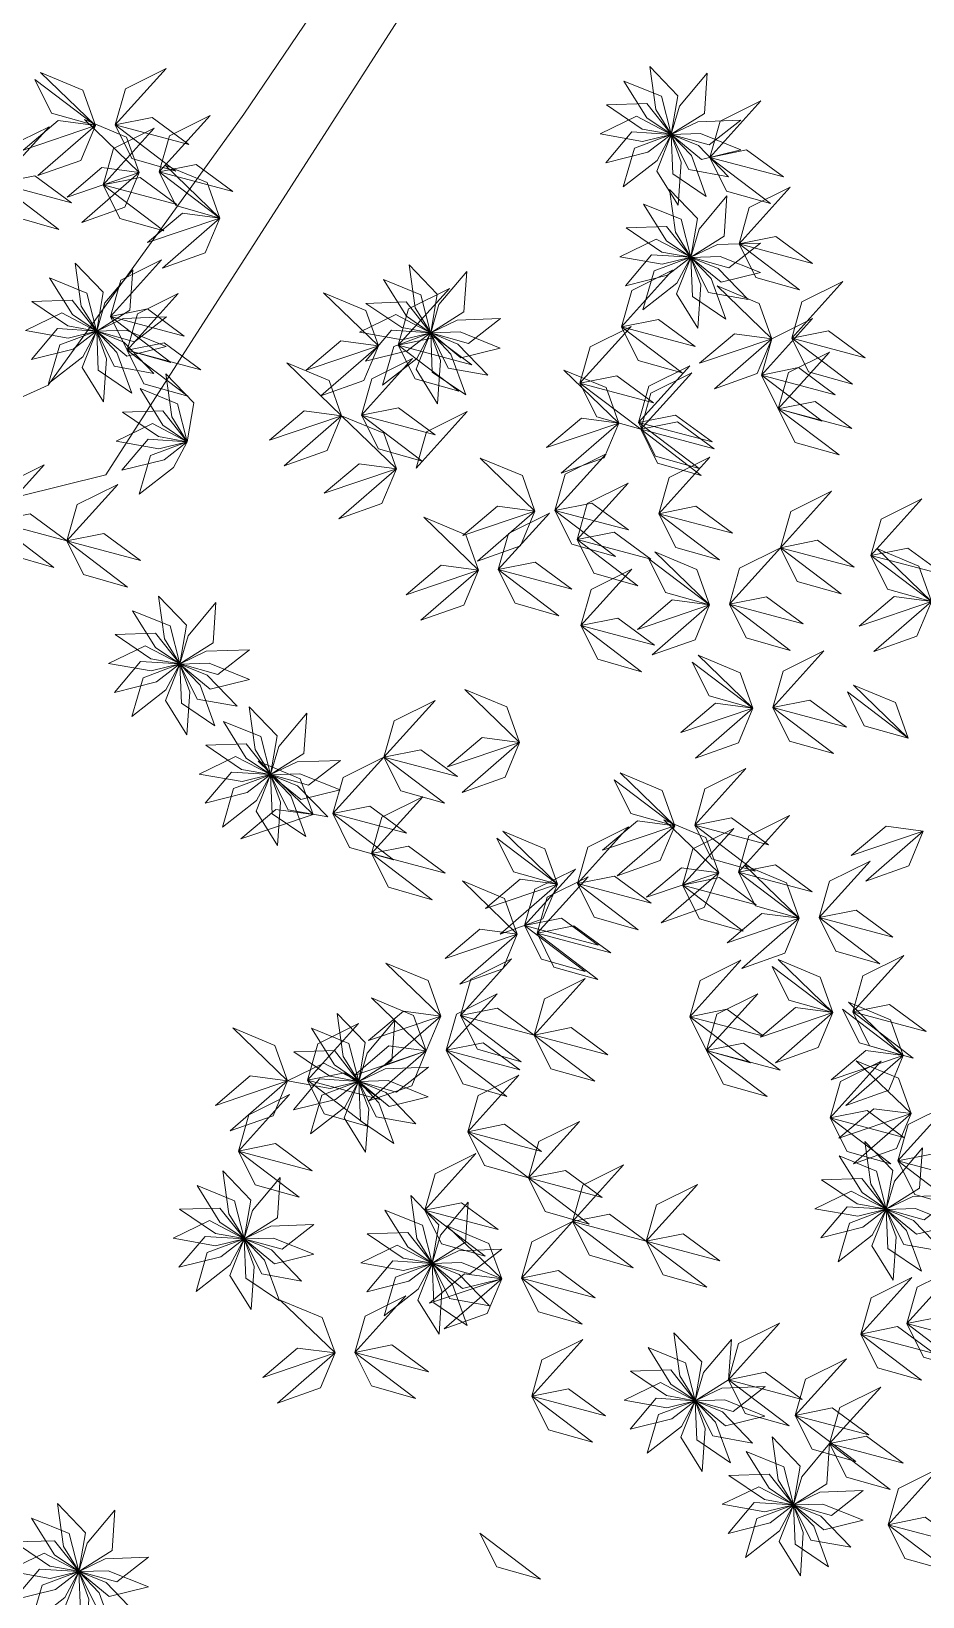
# Model space of a CAD drawing. Header units: inches. Extents: x -173 to 14008, y -3334 to 10368.
# Drawn here: x 6728.7 to 6798.9, y 8045 to 8168.2 of the extents above; entities that cross this region are included whole.
import ezdxf

# ---------------------------------------------------------------- set-up
doc = ezdxf.new("R2010")
doc.units = ezdxf.units.IN
doc.header["$MEASUREMENT"] = 0
doc.layers.add('ARREDAMENTO', color=8, linetype='Continuous', lineweight=18)

msp = doc.modelspace()

# ---------------------------------------------------------------- linework, layer by layer
at = {"layer": 'ARREDAMENTO', "linetype": 'Continuous', "lineweight": 0}
msp.add_lwpolyline([(6710.78, 8127.4), (6734.62, 8133.3), (6769.87, 8188.24), (6818.24, 8185.2), (6773.08, 8191.47), (6785.23, 8219.24), (6767.91, 8194.03), (6765.83, 8232.07), (6763.42, 8188.21), (6745.47, 8161.71), (6730.08, 8140.37), (6711.41, 8131.92)], dxfattribs=at)
at = {"layer": 'ARREDAMENTO', "lineweight": 0}
for points in [[(6729.01, 8164.44), (6730.33, 8161.78), (6733.79, 8160.81), (6729.01, 8164.44)], [(6733.79, 8160.81), (6732.79, 8163.6), (6729.48, 8164.98), (6733.79, 8160.81)], [(6735.35, 8160.86), (6736.16, 8163.71), (6739.37, 8165.31), (6735.35, 8160.86)], [(6775.39, 8164.31), (6777.2, 8161.42), (6779.11, 8160.12), (6778.34, 8163.11), (6775.39, 8164.31)], [(6777.42, 8165.46), (6777.9, 8162.08), (6779.11, 8160.12), (6779.63, 8163.16), (6777.42, 8165.46)], [(6781.95, 8164.94), (6779.76, 8162.33), (6779.12, 8160.12), (6781.72, 8161.77), (6781.95, 8164.94)], [(6774.01, 8162.43), (6776.83, 8160.53), (6779.1, 8160.12), (6777.19, 8162.54), (6774.01, 8162.43)], [(6782.15, 8158.3), (6782.96, 8161.15), (6786.17, 8162.75), (6782.15, 8158.3)], [(6726.12, 8156.27), (6726.93, 8159.12), (6730.14, 8160.72), (6726.12, 8156.27)], [(6733.79, 8160.81), (6730.85, 8161.2), (6728.11, 8158.88), (6733.79, 8160.81)], [(6733.79, 8160.81), (6732.64, 8158.07), (6729.26, 8156.87), (6733.79, 8160.81)], [(6737.24, 8157.11), (6736.24, 8159.9), (6732.93, 8161.28), (6737.24, 8157.11)], [(6734.4, 8156.15), (6735.21, 8159), (6738.42, 8160.6), (6734.4, 8156.15)], [(6735.35, 8160.86), (6738.26, 8161.44), (6741.15, 8159.32), (6735.35, 8160.86)], [(6735.35, 8160.86), (6736.67, 8158.21), (6740.13, 8157.23), (6735.35, 8160.86)], [(6738.81, 8157.16), (6739.61, 8160.01), (6742.83, 8161.61), (6738.81, 8157.16)], [(6773.51, 8160.16), (6776.86, 8159.56), (6779.1, 8160.11), (6776.37, 8161.54), (6773.51, 8160.16)], [(6784.6, 8161.23), (6781.2, 8161.11), (6779.12, 8160.11), (6782.09, 8159.28), (6784.6, 8161.23)], [(6773.97, 8157.87), (6777.28, 8158.7), (6779.1, 8160.11), (6776.02, 8160.31), (6773.97, 8157.87)], [(6775.33, 8155.98), (6778.01, 8158.07), (6779.1, 8160.11), (6776.21, 8159.03), (6775.33, 8155.98)], [(6779.65, 8154.53), (6779.89, 8157.93), (6779.11, 8160.1), (6777.97, 8157.23), (6779.65, 8154.53)], [(6781.87, 8155.23), (6780.71, 8158.44), (6779.11, 8160.1), (6779.24, 8157.02), (6781.87, 8155.23)], [(6783.62, 8156.78), (6781.25, 8159.23), (6779.11, 8160.1), (6780.49, 8157.34), (6783.62, 8156.78)], [(6784.58, 8158.9), (6781.42, 8160.18), (6779.12, 8160.1), (6781.49, 8158.14), (6784.58, 8158.9)], [(6782.15, 8158.3), (6785.05, 8158.89), (6787.94, 8156.76), (6782.15, 8158.3)], [(6782.15, 8158.3), (6783.47, 8155.65), (6786.92, 8154.67), (6782.15, 8158.3)], [(6737.24, 8157.11), (6734.3, 8157.5), (6731.56, 8155.18), (6737.24, 8157.11)], [(6737.24, 8157.11), (6736.1, 8154.37), (6732.72, 8153.17), (6737.24, 8157.11)], [(6738.81, 8157.16), (6741.71, 8157.75), (6744.6, 8155.62), (6738.81, 8157.16)], [(6738.81, 8157.16), (6740.13, 8154.51), (6743.58, 8153.53), (6738.81, 8157.16)], [(6743.58, 8153.53), (6742.58, 8156.32), (6739.27, 8157.7), (6743.58, 8153.53)], [(6726.12, 8156.27), (6729.03, 8156.85), (6731.92, 8154.72), (6726.12, 8156.27)], [(6726.12, 8156.27), (6727.45, 8153.61), (6730.9, 8152.63), (6726.12, 8156.27)], [(6734.4, 8156.15), (6737.31, 8156.73), (6740.2, 8154.6), (6734.4, 8156.15)], [(6734.4, 8156.15), (6735.72, 8153.49), (6739.17, 8152.52), (6734.4, 8156.15)], [(6778.97, 8155.78), (6779.45, 8152.41), (6780.66, 8150.45), (6781.18, 8153.49), (6778.97, 8155.78)], [(6784.45, 8151.5), (6785.26, 8154.35), (6788.47, 8155.95), (6784.45, 8151.5)], [(6776.94, 8154.63), (6778.75, 8151.74), (6780.66, 8150.45), (6779.89, 8153.44), (6776.94, 8154.63)], [(6783.5, 8155.27), (6781.31, 8152.66), (6780.67, 8150.44), (6783.27, 8152.1), (6783.5, 8155.27)], [(6743.58, 8153.53), (6740.64, 8153.92), (6737.9, 8151.6), (6743.58, 8153.53)], [(6743.58, 8153.53), (6742.44, 8150.79), (6739.06, 8149.59), (6743.58, 8153.53)], [(6775.56, 8152.76), (6778.38, 8150.85), (6780.65, 8150.45), (6778.74, 8152.86), (6775.56, 8152.76)], [(6784.45, 8151.5), (6787.35, 8152.08), (6790.24, 8149.96), (6784.45, 8151.5)], [(6775.06, 8150.48), (6778.41, 8149.89), (6780.65, 8150.44), (6777.92, 8151.87), (6775.06, 8150.48)], [(6786.15, 8151.56), (6782.75, 8151.44), (6780.67, 8150.44), (6783.64, 8149.61), (6786.15, 8151.56)], [(6784.45, 8151.5), (6785.77, 8148.85), (6789.22, 8147.87), (6784.45, 8151.5)], [(6732.2, 8149.97), (6732.67, 8146.6), (6733.89, 8144.64), (6734.4, 8147.68), (6732.2, 8149.97)], [(6734.97, 8145.78), (6735.78, 8148.63), (6738.99, 8150.23), (6734.97, 8145.78)], [(6758.49, 8149.84), (6758.96, 8146.46), (6760.18, 8144.5), (6760.69, 8147.54), (6758.49, 8149.84)], [(6775.52, 8148.2), (6778.83, 8149.03), (6780.65, 8150.44), (6777.57, 8150.63), (6775.52, 8148.2)], [(6776.88, 8146.3), (6779.56, 8148.4), (6780.65, 8150.44), (6777.76, 8149.36), (6776.88, 8146.3)], [(6781.2, 8144.86), (6781.44, 8148.26), (6780.66, 8150.43), (6779.52, 8147.56), (6781.2, 8144.86)], [(6783.42, 8145.56), (6782.26, 8148.77), (6780.66, 8150.43), (6780.79, 8147.35), (6783.42, 8145.56)], [(6785.17, 8147.11), (6782.8, 8149.56), (6780.66, 8150.43), (6782.04, 8147.67), (6785.17, 8147.11)], [(6786.13, 8149.23), (6782.97, 8150.51), (6780.67, 8150.43), (6783.04, 8148.47), (6786.13, 8149.23)], [(6730.17, 8148.82), (6731.98, 8145.93), (6733.88, 8144.64), (6733.12, 8147.62), (6730.17, 8148.82)], [(6736.73, 8149.46), (6734.54, 8146.85), (6733.89, 8144.63), (6736.5, 8146.28), (6736.73, 8149.46)], [(6756.46, 8148.69), (6758.27, 8145.8), (6760.17, 8144.5), (6759.41, 8147.49), (6756.46, 8148.69)], [(6763.02, 8149.32), (6760.83, 8146.71), (6760.18, 8144.5), (6762.79, 8146.15), (6763.02, 8149.32)], [(6775.2, 8144.96), (6776.01, 8147.82), (6779.22, 8149.42), (6775.2, 8144.96)], [(6788.6, 8144.07), (6789.4, 8146.92), (6792.62, 8148.52), (6788.6, 8144.07)], [(6728.78, 8146.95), (6731.61, 8145.04), (6733.88, 8144.63), (6731.97, 8147.05), (6728.78, 8146.95)], [(6736.29, 8143.13), (6737.1, 8145.98), (6740.31, 8147.58), (6736.29, 8143.13)], [(6756.06, 8143.47), (6755.07, 8146.26), (6751.75, 8147.65), (6756.06, 8143.47)], [(6757.63, 8143.52), (6758.44, 8146.38), (6761.65, 8147.98), (6757.63, 8143.52)], [(6787.03, 8144.01), (6786.03, 8146.81), (6782.72, 8148.19), (6787.03, 8144.01)], [(6728.28, 8144.67), (6731.64, 8144.08), (6733.88, 8144.63), (6731.15, 8146.06), (6728.28, 8144.67)], [(6734.97, 8145.78), (6737.88, 8146.37), (6740.77, 8144.24), (6734.97, 8145.78)], [(6754.57, 8144.54), (6757.93, 8143.95), (6760.17, 8144.5), (6757.43, 8145.93), (6754.57, 8144.54)], [(6755.07, 8146.81), (6757.9, 8144.91), (6760.17, 8144.5), (6758.25, 8146.92), (6755.07, 8146.81)], [(6728.75, 8142.39), (6732.05, 8143.21), (6733.88, 8144.63), (6730.8, 8144.82), (6728.75, 8142.39)], [(6730.1, 8140.49), (6732.79, 8142.59), (6733.88, 8144.62), (6730.99, 8143.55), (6730.1, 8140.49)], [(6734.43, 8139.05), (6734.66, 8142.45), (6733.88, 8144.62), (6732.75, 8141.75), (6734.43, 8139.05)], [(6739.38, 8145.75), (6735.97, 8145.63), (6733.89, 8144.62), (6736.87, 8143.79), (6739.38, 8145.75)], [(6739.36, 8143.42), (6736.2, 8144.69), (6733.89, 8144.62), (6736.27, 8142.65), (6739.36, 8143.42)], [(6736.65, 8139.75), (6735.48, 8142.95), (6733.89, 8144.62), (6734.02, 8141.54), (6736.65, 8139.75)], [(6738.39, 8141.3), (6736.03, 8143.75), (6733.89, 8144.62), (6735.26, 8141.86), (6738.39, 8141.3)], [(6734.97, 8145.78), (6736.29, 8143.13), (6739.74, 8142.15), (6734.97, 8145.78)], [(6755.04, 8142.26), (6758.34, 8143.08), (6760.17, 8144.49), (6757.09, 8144.69), (6755.04, 8142.26)], [(6765.67, 8145.61), (6762.26, 8145.49), (6760.18, 8144.49), (6763.15, 8143.66), (6765.67, 8145.61)], [(6771.93, 8140.53), (6772.74, 8143.38), (6775.95, 8144.98), (6771.93, 8140.53)], [(6775.2, 8144.96), (6778.11, 8145.55), (6781, 8143.42), (6775.2, 8144.96)], [(6775.2, 8144.96), (6776.52, 8142.31), (6779.97, 8141.33), (6775.2, 8144.96)], [(6786.22, 8141.16), (6787.03, 8144.01), (6790.24, 8145.61), (6786.22, 8141.16)], [(6788.6, 8144.07), (6791.5, 8144.65), (6794.39, 8142.52), (6788.6, 8144.07)], [(6736.29, 8143.13), (6739.2, 8143.71), (6742.09, 8141.58), (6736.29, 8143.13)], [(6756.06, 8143.47), (6753.12, 8143.86), (6750.38, 8141.55), (6756.06, 8143.47)], [(6756.06, 8143.47), (6754.92, 8140.74), (6751.54, 8139.53), (6756.06, 8143.47)], [(6756.39, 8140.36), (6759.08, 8142.46), (6760.17, 8144.49), (6757.28, 8143.41), (6756.39, 8140.36)], [(6757.63, 8143.52), (6760.54, 8144.11), (6763.43, 8141.98), (6757.63, 8143.52)], [(6757.63, 8143.52), (6758.95, 8140.87), (6762.4, 8139.89), (6757.63, 8143.52)], [(6760.72, 8138.91), (6760.95, 8142.31), (6760.17, 8144.48), (6759.04, 8141.62), (6760.72, 8138.91)], [(6765.65, 8143.28), (6762.49, 8144.56), (6760.18, 8144.49), (6762.56, 8142.52), (6765.65, 8143.28)], [(6764.68, 8141.16), (6762.31, 8143.61), (6760.18, 8144.49), (6761.55, 8141.72), (6764.68, 8141.16)], [(6762.94, 8139.62), (6761.77, 8142.82), (6760.18, 8144.48), (6760.3, 8141.4), (6762.94, 8139.62)], [(6787.03, 8144.01), (6784.09, 8144.4), (6781.35, 8142.09), (6787.03, 8144.01)], [(6787.03, 8144.01), (6785.89, 8141.28), (6782.51, 8140.07), (6787.03, 8144.01)], [(6788.6, 8144.07), (6789.92, 8141.41), (6793.37, 8140.44), (6788.6, 8144.07)], [(6736.29, 8143.13), (6737.61, 8140.47), (6741.07, 8139.5), (6736.29, 8143.13)], [(6753.17, 8137.96), (6752.18, 8140.75), (6748.86, 8142.13), (6753.17, 8137.96)], [(6754.74, 8138.01), (6755.54, 8140.86), (6758.76, 8142.46), (6754.74, 8138.01)], [(6787.54, 8138.51), (6788.35, 8141.36), (6791.56, 8142.96), (6787.54, 8138.51)], [(6739.33, 8141.26), (6739.81, 8137.88), (6741.02, 8135.92), (6741.54, 8138.97), (6739.33, 8141.26)], [(6774.98, 8137.39), (6773.99, 8140.18), (6770.67, 8141.56), (6774.98, 8137.39)], [(6771.93, 8140.53), (6774.84, 8141.11), (6777.73, 8138.99), (6771.93, 8140.53)], [(6776.55, 8137.44), (6777.35, 8140.29), (6780.57, 8141.89), (6776.55, 8137.44)], [(6776.71, 8136.9), (6777.51, 8139.75), (6780.73, 8141.35), (6776.71, 8136.9)], [(6786.22, 8141.16), (6789.13, 8141.75), (6792.02, 8139.62), (6786.22, 8141.16)], [(6786.22, 8141.16), (6787.54, 8138.51), (6791, 8137.53), (6786.22, 8141.16)], [(6737.31, 8140.11), (6739.11, 8137.22), (6741.02, 8135.92), (6740.25, 8138.91), (6737.31, 8140.11)], [(6771.93, 8140.53), (6773.25, 8137.87), (6776.71, 8136.9), (6771.93, 8140.53)], [(6754.74, 8138.01), (6757.64, 8138.59), (6760.53, 8136.47), (6754.74, 8138.01)], [(6787.54, 8138.51), (6790.45, 8139.09), (6793.34, 8136.96), (6787.54, 8138.51)], [(6787.54, 8138.51), (6788.87, 8135.85), (6792.32, 8134.88), (6787.54, 8138.51)], [(6735.42, 8135.96), (6738.78, 8135.37), (6741.02, 8135.92), (6738.28, 8137.35), (6735.42, 8135.96)], [(6735.92, 8138.24), (6738.75, 8136.33), (6741.02, 8135.92), (6739.1, 8138.34), (6735.92, 8138.24)], [(6753.17, 8137.96), (6750.23, 8138.35), (6747.49, 8136.03), (6753.17, 8137.96)], [(6753.17, 8137.96), (6752.03, 8135.22), (6748.65, 8134.02), (6753.17, 8137.96)], [(6757.48, 8133.78), (6756.48, 8136.58), (6753.17, 8137.96), (6757.48, 8133.78)], [(6754.74, 8138.01), (6756.06, 8135.36), (6759.51, 8134.38), (6754.74, 8138.01)], [(6759.05, 8133.84), (6759.85, 8136.69), (6763.06, 8138.29), (6759.05, 8133.84)], [(6774.98, 8137.39), (6772.04, 8137.77), (6769.3, 8135.46), (6774.98, 8137.39)], [(6774.98, 8137.39), (6773.84, 8134.65), (6770.46, 8133.44), (6774.98, 8137.39)], [(6776.55, 8137.44), (6779.45, 8138.02), (6782.34, 8135.9), (6776.55, 8137.44)], [(6776.55, 8137.44), (6777.87, 8134.78), (6781.32, 8133.81), (6776.55, 8137.44)], [(6776.71, 8136.9), (6779.61, 8137.48), (6782.5, 8135.35), (6776.71, 8136.9)], [(6735.88, 8133.68), (6739.19, 8134.5), (6741.01, 8135.92), (6737.94, 8136.11), (6735.88, 8133.68)], [(6776.71, 8136.9), (6778.03, 8134.24), (6781.48, 8133.27), (6776.71, 8136.9)], [(6737.24, 8131.78), (6739.93, 8133.88), (6741.02, 8135.91), (6738.12, 8134.84), (6737.24, 8131.78)], [(6769.96, 8130.51), (6770.77, 8133.36), (6773.98, 8134.96), (6769.96, 8130.51)], [(6725.75, 8129.66), (6726.55, 8132.51), (6729.76, 8134.11), (6725.75, 8129.66)], [(6757.48, 8133.78), (6754.54, 8134.17), (6751.8, 8131.86), (6757.48, 8133.78)], [(6757.48, 8133.78), (6756.34, 8131.05), (6752.96, 8129.84), (6757.48, 8133.78)], [(6768.39, 8130.46), (6767.4, 8133.25), (6764.08, 8134.63), (6768.39, 8130.46)], [(6778.14, 8130.25), (6778.95, 8133.1), (6782.16, 8134.7), (6778.14, 8130.25)], [(6731.54, 8128.11), (6732.35, 8130.97), (6735.56, 8132.56), (6731.54, 8128.11)], [(6771.7, 8128.21), (6772.51, 8131.06), (6775.72, 8132.66), (6771.7, 8128.21)], [(6769.96, 8130.51), (6772.86, 8131.09), (6775.75, 8128.97), (6769.96, 8130.51)], [(6787.71, 8127.57), (6788.52, 8130.43), (6791.73, 8132.03), (6787.71, 8127.57)], [(6794.82, 8126.97), (6795.63, 8129.82), (6798.84, 8131.42), (6794.82, 8126.97)], [(6725.75, 8129.66), (6728.65, 8130.24), (6731.54, 8128.11), (6725.75, 8129.66)], [(6763.94, 8125.8), (6762.94, 8128.59), (6759.63, 8129.97), (6763.94, 8125.8)], [(6768.39, 8130.46), (6765.45, 8130.85), (6762.71, 8128.53), (6768.39, 8130.46)], [(6768.39, 8130.46), (6767.25, 8127.72), (6763.87, 8126.51), (6768.39, 8130.46)], [(6765.5, 8125.85), (6766.31, 8128.7), (6769.52, 8130.3), (6765.5, 8125.85)], [(6769.96, 8130.51), (6771.28, 8127.85), (6774.73, 8126.88), (6769.96, 8130.51)], [(6778.14, 8130.25), (6781.05, 8130.84), (6783.94, 8128.71), (6778.14, 8130.25)], [(6778.14, 8130.25), (6779.47, 8127.6), (6782.92, 8126.62), (6778.14, 8130.25)], [(6725.75, 8129.66), (6727.07, 8127), (6730.52, 8126.02), (6725.75, 8129.66)], [(6731.54, 8128.11), (6734.45, 8128.7), (6737.34, 8126.57), (6731.54, 8128.11)], [(6771.7, 8128.21), (6774.61, 8128.8), (6777.5, 8126.67), (6771.7, 8128.21)], [(6731.54, 8128.11), (6732.86, 8125.46), (6736.32, 8124.48), (6731.54, 8128.11)], [(6771.7, 8128.21), (6773.03, 8125.56), (6776.48, 8124.58), (6771.7, 8128.21)], [(6783.69, 8123.12), (6784.5, 8125.97), (6787.71, 8127.57), (6783.69, 8123.12)], [(6787.71, 8127.57), (6790.62, 8128.16), (6793.51, 8126.03), (6787.71, 8127.57)], [(6787.71, 8127.57), (6789.03, 8124.92), (6792.49, 8123.94), (6787.71, 8127.57)], [(6794.82, 8126.97), (6797.73, 8127.55), (6800.62, 8125.43), (6794.82, 8126.97)], [(6799.59, 8123.34), (6798.6, 8126.13), (6795.29, 8127.51), (6799.59, 8123.34)], [(6763.94, 8125.8), (6761, 8126.19), (6758.26, 8123.87), (6763.94, 8125.8)], [(6765.5, 8125.85), (6768.41, 8126.44), (6771.3, 8124.31), (6765.5, 8125.85)], [(6777.35, 8126.7), (6778.67, 8124.05), (6782.13, 8123.07), (6777.35, 8126.7)], [(6782.13, 8123.07), (6781.13, 8125.86), (6777.82, 8127.24), (6782.13, 8123.07)], [(6794.82, 8126.97), (6796.14, 8124.31), (6799.59, 8123.34), (6794.82, 8126.97)], [(6794.82, 8126.97), (6796.14, 8124.31), (6799.59, 8123.34), (6794.82, 8126.97)], [(6763.94, 8125.8), (6762.79, 8123.06), (6759.41, 8121.86), (6763.94, 8125.8)], [(6765.5, 8125.85), (6766.82, 8123.2), (6770.28, 8122.22), (6765.5, 8125.85)], [(6772, 8121.44), (6772.81, 8124.29), (6776.02, 8125.89), (6772, 8121.44)], [(6738.75, 8123.76), (6739.22, 8120.39), (6740.44, 8118.43), (6740.95, 8121.47), (6738.75, 8123.76)], [(6783.69, 8123.12), (6786.6, 8123.71), (6789.49, 8121.58), (6783.69, 8123.12)], [(6799.59, 8123.34), (6796.65, 8123.73), (6793.91, 8121.41), (6799.59, 8123.34)], [(6736.72, 8122.61), (6738.53, 8119.72), (6740.43, 8118.43), (6739.67, 8121.42), (6736.72, 8122.61)], [(6743.28, 8123.25), (6741.09, 8120.64), (6740.44, 8118.42), (6743.05, 8120.08), (6743.28, 8123.25)], [(6782.13, 8123.07), (6779.19, 8123.46), (6776.45, 8121.14), (6782.13, 8123.07)], [(6782.13, 8123.07), (6780.99, 8120.33), (6777.61, 8119.13), (6782.13, 8123.07)], [(6783.69, 8123.12), (6785.01, 8120.47), (6788.47, 8119.49), (6783.69, 8123.12)], [(6799.59, 8123.34), (6798.45, 8120.6), (6795.07, 8119.4), (6799.59, 8123.34)], [(6772, 8121.44), (6774.91, 8122.03), (6777.8, 8119.9), (6772, 8121.44)], [(6772, 8121.44), (6773.33, 8118.79), (6776.78, 8117.81), (6772, 8121.44)], [(6735.34, 8120.74), (6738.16, 8118.83), (6740.43, 8118.43), (6738.52, 8120.84), (6735.34, 8120.74)], [(6734.83, 8118.46), (6738.19, 8117.87), (6740.43, 8118.42), (6737.7, 8119.85), (6734.83, 8118.46)], [(6745.93, 8119.54), (6742.52, 8119.42), (6740.45, 8118.42), (6743.42, 8117.59), (6745.93, 8119.54)], [(6785.54, 8114.94), (6784.55, 8117.73), (6781.24, 8119.12), (6785.54, 8114.94)], [(6787.11, 8114.99), (6787.92, 8117.85), (6791.13, 8119.45), (6787.11, 8114.99)], [(6735.3, 8116.18), (6738.61, 8117.01), (6740.43, 8118.42), (6737.35, 8118.61), (6735.3, 8116.18)], [(6736.65, 8114.28), (6739.34, 8116.38), (6740.43, 8118.42), (6737.54, 8117.34), (6736.65, 8114.28)], [(6740.98, 8112.84), (6741.21, 8116.24), (6740.43, 8118.41), (6739.3, 8115.54), (6740.98, 8112.84)], [(6745.91, 8117.21), (6742.75, 8118.49), (6740.44, 8118.41), (6742.82, 8116.45), (6745.91, 8117.21)], [(6743.2, 8113.54), (6742.03, 8116.75), (6740.44, 8118.41), (6740.57, 8115.33), (6743.2, 8113.54)], [(6744.94, 8115.09), (6742.58, 8117.54), (6740.44, 8118.41), (6741.81, 8115.65), (6744.94, 8115.09)], [(6780.77, 8118.57), (6782.09, 8115.92), (6785.54, 8114.94), (6780.77, 8118.57)], [(6767.18, 8112.25), (6766.18, 8115.04), (6762.87, 8116.42), (6767.18, 8112.25)], [(6797.76, 8112.58), (6796.77, 8115.38), (6793.45, 8116.76), (6797.76, 8112.58)], [(6745.89, 8115.05), (6746.36, 8111.68), (6747.58, 8109.72), (6748.09, 8112.76), (6745.89, 8115.05)], [(6756.5, 8111.09), (6757.31, 8113.94), (6760.52, 8115.54), (6756.5, 8111.09)], [(6785.54, 8114.94), (6782.6, 8115.33), (6779.86, 8113.02), (6785.54, 8114.94)], [(6787.11, 8114.99), (6790.02, 8115.58), (6792.91, 8113.45), (6787.11, 8114.99)], [(6787.11, 8114.99), (6788.43, 8112.34), (6791.88, 8111.36), (6787.11, 8114.99)], [(6792.99, 8116.22), (6794.31, 8113.56), (6797.76, 8112.58), (6792.99, 8116.22)], [(6743.86, 8113.9), (6745.66, 8111.01), (6747.57, 8109.72), (6746.8, 8112.7), (6743.86, 8113.9)], [(6750.42, 8114.54), (6748.23, 8111.93), (6747.58, 8109.71), (6750.19, 8111.36), (6750.42, 8114.54)], [(6785.54, 8114.94), (6784.4, 8112.21), (6781.02, 8111), (6785.54, 8114.94)], [(6767.18, 8112.25), (6764.24, 8112.64), (6761.5, 8110.32), (6767.18, 8112.25)], [(6742.47, 8112.03), (6745.3, 8110.12), (6747.57, 8109.71), (6745.65, 8112.13), (6742.47, 8112.03)], [(6756.5, 8111.09), (6759.41, 8111.67), (6762.3, 8109.55), (6756.5, 8111.09)], [(6767.18, 8112.25), (6766.04, 8109.51), (6762.66, 8108.31), (6767.18, 8112.25)], [(6741.97, 8109.75), (6745.33, 8109.16), (6747.57, 8109.71), (6744.83, 8111.14), (6741.97, 8109.75)], [(6750.92, 8106.58), (6749.92, 8109.38), (6746.61, 8110.76), (6750.92, 8106.58)], [(6753.07, 8110.83), (6749.66, 8110.71), (6747.58, 8109.71), (6750.55, 8108.88), (6753.07, 8110.83)], [(6752.48, 8106.64), (6753.29, 8109.49), (6756.5, 8111.09), (6752.48, 8106.64)], [(6756.5, 8111.09), (6757.82, 8108.44), (6761.28, 8107.46), (6756.5, 8111.09)], [(6780.96, 8105.73), (6781.77, 8108.58), (6784.98, 8110.18), (6780.96, 8105.73)], [(6742.44, 8107.47), (6745.74, 8108.29), (6747.57, 8109.71), (6744.49, 8109.9), (6742.44, 8107.47)], [(6743.79, 8105.57), (6746.48, 8107.67), (6747.57, 8109.7), (6744.67, 8108.63), (6743.79, 8105.57)], [(6748.11, 8104.13), (6748.35, 8107.53), (6747.57, 8109.7), (6746.44, 8106.83), (6748.11, 8104.13)], [(6750.34, 8104.83), (6749.17, 8108.03), (6747.57, 8109.7), (6747.7, 8106.62), (6750.34, 8104.83)], [(6753.05, 8108.5), (6749.89, 8109.77), (6747.58, 8109.7), (6749.96, 8107.74), (6753.05, 8108.5)], [(6752.08, 8106.38), (6749.71, 8108.83), (6747.58, 8109.7), (6748.95, 8106.94), (6752.08, 8106.38)], [(6774.62, 8109.31), (6775.94, 8106.65), (6779.39, 8105.68), (6774.62, 8109.31)], [(6779.39, 8105.68), (6778.4, 8108.47), (6775.09, 8109.85), (6779.39, 8105.68)], [(6755.53, 8103.49), (6756.34, 8106.35), (6759.55, 8107.95), (6755.53, 8103.49)], [(6750.92, 8106.58), (6747.98, 8106.97), (6745.24, 8104.66), (6750.92, 8106.58)], [(6752.48, 8106.64), (6755.39, 8107.22), (6758.28, 8105.09), (6752.48, 8106.64)], [(6752.48, 8106.64), (6753.8, 8103.98), (6757.26, 8103.01), (6752.48, 8106.64)], [(6784.41, 8102.03), (6785.22, 8104.88), (6788.43, 8106.48), (6784.41, 8102.03)], [(6770.17, 8101.08), (6769.17, 8103.88), (6765.86, 8105.26), (6770.17, 8101.08)], [(6771.73, 8101.14), (6772.54, 8103.99), (6775.75, 8105.59), (6771.73, 8101.14)], [(6779.39, 8105.68), (6776.46, 8106.07), (6773.71, 8103.75), (6779.39, 8105.68)], [(6779.39, 8105.68), (6778.25, 8102.94), (6774.87, 8101.74), (6779.39, 8105.68)], [(6782.85, 8101.98), (6781.85, 8104.77), (6778.54, 8106.15), (6782.85, 8101.98)], [(6780.01, 8101.02), (6780.81, 8103.87), (6784.03, 8105.47), (6780.01, 8101.02)], [(6780.96, 8105.73), (6783.87, 8106.31), (6786.76, 8104.19), (6780.96, 8105.73)], [(6780.96, 8105.73), (6782.28, 8103.08), (6785.73, 8102.1), (6780.96, 8105.73)], [(6798.95, 8105.26), (6796.02, 8105.65), (6793.27, 8103.34), (6798.95, 8105.26)], [(6798.95, 8105.26), (6797.81, 8102.53), (6794.43, 8101.32), (6798.95, 8105.26)], [(6755.53, 8103.49), (6758.44, 8104.08), (6761.33, 8101.95), (6755.53, 8103.49)], [(6765.39, 8104.71), (6766.71, 8102.06), (6770.17, 8101.08), (6765.39, 8104.71)], [(6755.53, 8103.49), (6756.85, 8100.84), (6760.31, 8099.86), (6755.53, 8103.49)], [(6790.76, 8098.45), (6791.56, 8101.31), (6794.77, 8102.91), (6790.76, 8098.45)], [(6770.17, 8101.08), (6767.23, 8101.47), (6764.49, 8099.16), (6770.17, 8101.08)], [(6767.57, 8097.83), (6768.37, 8100.68), (6771.59, 8102.28), (6767.57, 8097.83)], [(6768.55, 8097.22), (6769.36, 8100.07), (6772.57, 8101.67), (6768.55, 8097.22)], [(6771.73, 8101.14), (6774.64, 8101.72), (6777.53, 8099.59), (6771.73, 8101.14)], [(6782.85, 8101.98), (6779.91, 8102.37), (6777.17, 8100.05), (6782.85, 8101.98)], [(6782.85, 8101.98), (6781.71, 8099.24), (6778.33, 8098.04), (6782.85, 8101.98)], [(6780.01, 8101.02), (6782.91, 8101.6), (6785.8, 8099.47), (6780.01, 8101.02)], [(6784.41, 8102.03), (6787.32, 8102.62), (6790.21, 8100.49), (6784.41, 8102.03)], [(6784.41, 8102.03), (6785.74, 8099.38), (6789.19, 8098.4), (6784.41, 8102.03)], [(6789.19, 8098.4), (6788.19, 8101.19), (6784.88, 8102.57), (6789.19, 8098.4)], [(6766.99, 8097.16), (6765.99, 8099.96), (6762.68, 8101.34), (6766.99, 8097.16)], [(6770.17, 8101.08), (6769.02, 8098.35), (6765.64, 8097.14), (6770.17, 8101.08)], [(6771.73, 8101.14), (6773.05, 8098.48), (6776.51, 8097.5), (6771.73, 8101.14)], [(6780.01, 8101.02), (6781.33, 8098.36), (6784.78, 8097.39), (6780.01, 8101.02)], [(6790.76, 8098.45), (6793.66, 8099.04), (6796.55, 8096.91), (6790.76, 8098.45)], [(6767.57, 8097.83), (6770.47, 8098.41), (6773.36, 8096.28), (6767.57, 8097.83)], [(6767.57, 8097.83), (6768.89, 8095.17), (6772.34, 8094.2), (6767.57, 8097.83)], [(6768.55, 8097.22), (6771.46, 8097.8), (6774.35, 8095.67), (6768.55, 8097.22)], [(6789.19, 8098.4), (6786.25, 8098.79), (6783.51, 8096.48), (6789.19, 8098.4)], [(6789.19, 8098.4), (6788.05, 8095.66), (6784.67, 8094.46), (6789.19, 8098.4)], [(6790.76, 8098.45), (6792.08, 8095.8), (6795.53, 8094.82), (6790.76, 8098.45)], [(6766.99, 8097.16), (6764.05, 8097.55), (6761.31, 8095.24), (6766.99, 8097.16)], [(6766.99, 8097.16), (6765.85, 8094.43), (6762.47, 8093.22), (6766.99, 8097.16)], [(6768.55, 8097.22), (6769.88, 8094.56), (6773.33, 8093.59), (6768.55, 8097.22)], [(6793.4, 8091.03), (6794.2, 8093.88), (6797.42, 8095.48), (6793.4, 8091.03)], [(6793.4, 8091.03), (6794.2, 8093.88), (6797.42, 8095.48), (6793.4, 8091.03)], [(6760.97, 8090.69), (6759.97, 8093.49), (6756.66, 8094.87), (6760.97, 8090.69)], [(6762.53, 8090.75), (6763.34, 8093.6), (6766.55, 8095.2), (6762.53, 8090.75)], [(6780.58, 8090.65), (6781.39, 8093.5), (6784.6, 8095.1), (6780.58, 8090.65)], [(6787.06, 8094.61), (6788.38, 8091.95), (6791.83, 8090.98), (6787.06, 8094.61)], [(6791.83, 8090.98), (6790.83, 8093.77), (6787.52, 8095.15), (6791.83, 8090.98)], [(6768.33, 8089.2), (6769.14, 8092.06), (6772.35, 8093.65), (6768.33, 8089.2)], [(6759.83, 8087.96), (6758.83, 8090.75), (6755.52, 8092.13), (6759.83, 8087.96)], [(6761.39, 8088.01), (6762.2, 8090.86), (6765.41, 8092.46), (6761.39, 8088.01)], [(6781.9, 8088), (6782.71, 8090.85), (6785.92, 8092.45), (6781.9, 8088)], [(6797.37, 8087.61), (6796.37, 8090.4), (6793.06, 8091.79), (6797.37, 8087.61)], [(6793.4, 8091.03), (6796.3, 8091.61), (6799.19, 8089.49), (6793.4, 8091.03)], [(6793.4, 8091.03), (6796.3, 8091.61), (6799.19, 8089.49), (6793.4, 8091.03)], [(6752.83, 8090.9), (6753.3, 8087.52), (6754.52, 8085.56), (6755.03, 8088.61), (6752.83, 8090.9)], [(6757.36, 8090.39), (6755.17, 8087.77), (6754.53, 8085.56), (6757.13, 8087.21), (6757.36, 8090.39)], [(6760.97, 8090.69), (6758.03, 8091.08), (6755.29, 8088.77), (6760.97, 8090.69)], [(6760.97, 8090.69), (6759.83, 8087.96), (6756.45, 8086.75), (6760.97, 8090.69)], [(6762.53, 8090.75), (6765.44, 8091.33), (6768.33, 8089.2), (6762.53, 8090.75)], [(6762.53, 8090.75), (6763.86, 8088.09), (6767.31, 8087.11), (6762.53, 8090.75)], [(6780.58, 8090.65), (6783.48, 8091.24), (6786.37, 8089.11), (6780.58, 8090.65)], [(6780.58, 8090.65), (6781.9, 8088), (6785.35, 8087.02), (6780.58, 8090.65)], [(6791.83, 8090.98), (6788.89, 8091.37), (6786.15, 8089.05), (6791.83, 8090.98)], [(6791.83, 8090.98), (6790.69, 8088.24), (6787.31, 8087.03), (6791.83, 8090.98)], [(6792.59, 8091.24), (6793.92, 8088.59), (6797.37, 8087.61), (6792.59, 8091.24)], [(6793.4, 8091.03), (6794.72, 8088.37), (6798.17, 8087.4), (6793.4, 8091.03)], [(6793.4, 8091.03), (6794.72, 8088.37), (6798.17, 8087.4), (6793.4, 8091.03)], [(6748.91, 8085.6), (6747.92, 8088.39), (6744.61, 8089.77), (6748.91, 8085.6)], [(6750.48, 8085.65), (6751.29, 8088.51), (6754.5, 8090.11), (6750.48, 8085.65)], [(6750.8, 8089.75), (6752.61, 8086.86), (6754.52, 8085.56), (6753.75, 8088.55), (6750.8, 8089.75)], [(6768.33, 8089.2), (6771.24, 8089.79), (6774.13, 8087.66), (6768.33, 8089.2)], [(6768.33, 8089.2), (6769.65, 8086.55), (6773.11, 8085.57), (6768.33, 8089.2)], [(6749.42, 8087.88), (6752.24, 8085.97), (6754.51, 8085.56), (6752.6, 8087.98), (6749.42, 8087.88)], [(6759.83, 8087.96), (6756.89, 8088.35), (6754.15, 8086.03), (6759.83, 8087.96)], [(6759.83, 8087.96), (6758.69, 8085.22), (6755.31, 8084.02), (6759.83, 8087.96)], [(6761.39, 8088.01), (6764.3, 8088.59), (6767.19, 8086.47), (6761.39, 8088.01)], [(6761.39, 8088.01), (6762.72, 8085.36), (6766.17, 8084.38), (6761.39, 8088.01)], [(6781.9, 8088), (6784.81, 8088.58), (6787.7, 8086.45), (6781.9, 8088)], [(6781.9, 8088), (6783.22, 8085.34), (6786.67, 8084.37), (6781.9, 8088)], [(6797.37, 8087.61), (6794.43, 8088), (6791.69, 8085.69), (6797.37, 8087.61)], [(6748.91, 8085.6), (6752.27, 8085.01), (6754.51, 8085.56), (6751.78, 8086.99), (6748.91, 8085.6)], [(6760.01, 8086.68), (6756.6, 8086.56), (6754.53, 8085.55), (6757.5, 8084.72), (6760.01, 8086.68)], [(6791.63, 8082.7), (6792.43, 8085.55), (6795.65, 8087.15), (6791.63, 8082.7)], [(6797.37, 8087.61), (6796.23, 8084.88), (6792.85, 8083.67), (6797.37, 8087.61)], [(6797.99, 8083.02), (6797, 8085.81), (6793.68, 8087.19), (6797.99, 8083.02)], [(6748.91, 8085.6), (6745.97, 8085.99), (6743.23, 8083.67), (6748.91, 8085.6)], [(6748.91, 8085.6), (6747.77, 8082.86), (6744.39, 8081.66), (6748.91, 8085.6)], [(6749.38, 8083.32), (6752.69, 8084.14), (6754.51, 8085.56), (6751.43, 8085.75), (6749.38, 8083.32)], [(6750.48, 8085.65), (6753.39, 8086.24), (6756.28, 8084.11), (6750.48, 8085.65)], [(6750.48, 8085.65), (6751.8, 8083), (6755.25, 8082.02), (6750.48, 8085.65)], [(6750.73, 8081.42), (6753.42, 8083.52), (6754.51, 8085.55), (6751.62, 8084.48), (6750.73, 8081.42)], [(6755.06, 8079.98), (6755.3, 8083.38), (6754.51, 8085.55), (6753.38, 8082.68), (6755.06, 8079.98)], [(6759.99, 8084.35), (6756.83, 8085.62), (6754.52, 8085.55), (6756.9, 8083.58), (6759.99, 8084.35)], [(6757.28, 8080.68), (6756.11, 8083.88), (6754.52, 8085.55), (6754.65, 8082.46), (6757.28, 8080.68)], [(6759.02, 8082.22), (6756.66, 8084.68), (6754.52, 8085.55), (6755.89, 8082.78), (6759.02, 8082.22)], [(6763.1, 8081.59), (6763.91, 8084.45), (6767.12, 8086.05), (6763.1, 8081.59)], [(6745.05, 8080.07), (6745.86, 8082.93), (6749.07, 8084.53), (6745.05, 8080.07)], [(6791.63, 8082.7), (6794.53, 8083.28), (6797.42, 8081.15), (6791.63, 8082.7)], [(6797.99, 8083.02), (6795.05, 8083.41), (6792.31, 8081.09), (6797.99, 8083.02)], [(6797.99, 8083.02), (6796.85, 8080.28), (6793.47, 8079.08), (6797.99, 8083.02)], [(6796.96, 8079.31), (6797.77, 8082.16), (6800.98, 8083.76), (6796.96, 8079.31)], [(6763.1, 8081.59), (6766, 8082.18), (6768.89, 8080.05), (6763.1, 8081.59)], [(6767.87, 8077.96), (6768.68, 8080.82), (6771.89, 8082.41), (6767.87, 8077.96)], [(6791.63, 8082.7), (6792.95, 8080.04), (6796.4, 8079.07), (6791.63, 8082.7)], [(6745.05, 8080.07), (6747.96, 8080.66), (6750.85, 8078.53), (6745.05, 8080.07)], [(6763.1, 8081.59), (6764.42, 8078.94), (6767.87, 8077.96), (6763.1, 8081.59)], [(6794.35, 8080.83), (6794.82, 8077.46), (6796.04, 8075.5), (6796.55, 8078.54), (6794.35, 8080.83)], [(6745.05, 8080.07), (6746.37, 8077.42), (6749.82, 8076.44), (6745.05, 8080.07)], [(6759.71, 8075.43), (6760.52, 8078.28), (6763.73, 8079.88), (6759.71, 8075.43)], [(6792.32, 8079.69), (6794.13, 8076.8), (6796.03, 8075.5), (6795.27, 8078.49), (6792.32, 8079.69)], [(6798.88, 8080.32), (6796.69, 8077.71), (6796.04, 8075.49), (6798.65, 8077.15), (6798.88, 8080.32)], [(6796.96, 8079.31), (6799.86, 8079.89), (6802.75, 8077.76), (6796.96, 8079.31)], [(6796.96, 8079.31), (6798.28, 8076.65), (6801.73, 8075.67), (6796.96, 8079.31)], [(6743.81, 8078.51), (6744.29, 8075.14), (6745.5, 8073.18), (6746.02, 8076.22), (6743.81, 8078.51)], [(6767.87, 8077.96), (6770.78, 8078.55), (6773.67, 8076.42), (6767.87, 8077.96)], [(6771.35, 8074.53), (6772.16, 8077.38), (6775.37, 8078.98), (6771.35, 8074.53)], [(6741.79, 8077.36), (6743.59, 8074.47), (6745.5, 8073.18), (6744.73, 8076.16), (6741.79, 8077.36)], [(6748.34, 8078), (6746.15, 8075.39), (6745.51, 8073.17), (6748.11, 8074.83), (6748.34, 8078)], [(6767.87, 8077.96), (6769.19, 8075.31), (6772.65, 8074.33), (6767.87, 8077.96)], [(6777.15, 8072.98), (6777.96, 8075.84), (6781.17, 8077.43), (6777.15, 8072.98)], [(6790.43, 8075.54), (6793.79, 8074.94), (6796.03, 8075.49), (6793.29, 8076.92), (6790.43, 8075.54)], [(6790.93, 8077.81), (6793.76, 8075.91), (6796.03, 8075.5), (6794.11, 8077.91), (6790.93, 8077.81)], [(6740.4, 8075.49), (6743.23, 8073.58), (6745.5, 8073.18), (6743.58, 8075.59), (6740.4, 8075.49)], [(6758.61, 8076.58), (6759.08, 8073.2), (6760.3, 8071.24), (6760.81, 8074.28), (6758.61, 8076.58)], [(6759.71, 8075.43), (6762.61, 8076.01), (6765.5, 8073.89), (6759.71, 8075.43)], [(6763.14, 8076.06), (6760.95, 8073.45), (6760.3, 8071.24), (6762.91, 8072.89), (6763.14, 8076.06)], [(6790.9, 8073.25), (6794.2, 8074.08), (6796.03, 8075.49), (6792.95, 8075.68), (6790.9, 8073.25)], [(6801.53, 8076.61), (6798.12, 8076.49), (6796.04, 8075.49), (6799.02, 8074.66), (6801.53, 8076.61)], [(6801.51, 8074.28), (6798.35, 8075.56), (6796.04, 8075.48), (6798.42, 8073.52), (6801.51, 8074.28)], [(6739.9, 8073.21), (6743.25, 8072.62), (6745.49, 8073.17), (6742.76, 8074.6), (6739.9, 8073.21)], [(6756.58, 8075.43), (6758.38, 8072.54), (6760.29, 8071.24), (6759.53, 8074.23), (6756.58, 8075.43)], [(6759.71, 8075.43), (6761.03, 8072.77), (6764.48, 8071.8), (6759.71, 8075.43)], [(6767.33, 8070.07), (6768.14, 8072.93), (6771.35, 8074.53), (6767.33, 8070.07)], [(6771.35, 8074.53), (6774.26, 8075.11), (6777.15, 8072.98), (6771.35, 8074.53)], [(6771.35, 8074.53), (6772.67, 8071.87), (6776.13, 8070.89), (6771.35, 8074.53)], [(6792.25, 8071.36), (6794.94, 8073.45), (6796.03, 8075.49), (6793.14, 8074.41), (6792.25, 8071.36)], [(6796.58, 8069.91), (6796.81, 8073.31), (6796.03, 8075.48), (6794.9, 8072.61), (6796.58, 8069.91)], [(6798.8, 8070.61), (6797.63, 8073.82), (6796.04, 8075.48), (6796.17, 8072.4), (6798.8, 8070.61)], [(6800.54, 8072.16), (6798.18, 8074.61), (6796.04, 8075.48), (6797.41, 8072.72), (6800.54, 8072.16)], [(6740.36, 8070.93), (6743.67, 8071.75), (6745.49, 8073.17), (6742.42, 8073.36), (6740.36, 8070.93)], [(6741.72, 8069.03), (6744.4, 8071.13), (6745.49, 8073.17), (6742.6, 8072.09), (6741.72, 8069.03)], [(6746.04, 8067.59), (6746.28, 8070.99), (6745.5, 8073.16), (6744.36, 8070.29), (6746.04, 8067.59)], [(6748.27, 8068.29), (6747.1, 8071.49), (6745.5, 8073.16), (6745.63, 8070.08), (6748.27, 8068.29)], [(6750.99, 8074.29), (6747.59, 8074.17), (6745.51, 8073.17), (6748.48, 8072.34), (6750.99, 8074.29)], [(6750.98, 8071.96), (6747.82, 8073.23), (6745.51, 8073.16), (6747.89, 8071.2), (6750.98, 8071.96)], [(6750.01, 8069.84), (6747.64, 8072.29), (6745.51, 8073.16), (6746.88, 8070.4), (6750.01, 8069.84)], [(6755.19, 8073.55), (6758.02, 8071.65), (6760.29, 8071.24), (6758.37, 8073.66), (6755.19, 8073.55)], [(6765.77, 8070.02), (6764.77, 8072.81), (6761.46, 8074.19), (6765.77, 8070.02)], [(6777.15, 8072.98), (6780.06, 8073.57), (6782.95, 8071.44), (6777.15, 8072.98)], [(6754.69, 8071.28), (6758.05, 8070.68), (6760.29, 8071.23), (6757.55, 8072.66), (6754.69, 8071.28)], [(6765.79, 8072.35), (6762.38, 8072.23), (6760.3, 8071.23), (6763.27, 8070.4), (6765.79, 8072.35)], [(6777.15, 8072.98), (6778.47, 8070.33), (6781.92, 8069.35), (6777.15, 8072.98)], [(6755.16, 8068.99), (6758.46, 8069.82), (6760.29, 8071.23), (6757.21, 8071.43), (6755.16, 8068.99)], [(6756.51, 8067.1), (6759.2, 8069.19), (6760.29, 8071.23), (6757.4, 8070.15), (6756.51, 8067.1)], [(6760.84, 8065.65), (6761.07, 8069.05), (6760.29, 8071.22), (6759.16, 8068.35), (6760.84, 8065.65)], [(6765.77, 8070.02), (6762.61, 8071.3), (6760.3, 8071.23), (6762.68, 8069.26), (6765.77, 8070.02)], [(6763.06, 8066.35), (6761.89, 8069.56), (6760.3, 8071.22), (6760.42, 8068.14), (6763.06, 8066.35)], [(6764.8, 8067.9), (6762.43, 8070.35), (6760.3, 8071.22), (6761.67, 8068.46), (6764.8, 8067.9)], [(6767.33, 8070.07), (6770.24, 8070.66), (6773.13, 8068.53), (6767.33, 8070.07)], [(6797.65, 8066.49), (6798.46, 8069.35), (6801.67, 8070.94), (6797.65, 8066.49)], [(6765.77, 8070.02), (6762.83, 8070.41), (6760.09, 8068.09), (6765.77, 8070.02)], [(6765.77, 8070.02), (6764.63, 8067.28), (6761.25, 8066.08), (6765.77, 8070.02)], [(6767.33, 8070.07), (6768.66, 8067.42), (6772.11, 8066.44), (6767.33, 8070.07)], [(6794.03, 8065.67), (6794.84, 8068.53), (6798.05, 8070.13), (6794.03, 8065.67)], [(6752.65, 8064.18), (6751.65, 8066.97), (6748.34, 8068.35), (6752.65, 8064.18)], [(6754.21, 8064.23), (6755.02, 8067.08), (6758.23, 8068.68), (6754.21, 8064.23)], [(6797.65, 8066.49), (6800.56, 8067.08), (6803.45, 8064.95), (6797.65, 8066.49)], [(6779.32, 8065.76), (6779.79, 8062.39), (6781.01, 8060.43), (6781.52, 8063.47), (6779.32, 8065.76)], [(6783.62, 8062.07), (6784.42, 8064.93), (6787.64, 8066.53), (6783.62, 8062.07)], [(6794.03, 8065.67), (6796.93, 8066.26), (6799.82, 8064.13), (6794.03, 8065.67)], [(6797.65, 8066.49), (6798.97, 8063.84), (6802.43, 8062.86), (6797.65, 8066.49)], [(6752.65, 8064.18), (6749.71, 8064.57), (6746.97, 8062.25), (6752.65, 8064.18)], [(6754.21, 8064.23), (6757.12, 8064.82), (6760.01, 8062.69), (6754.21, 8064.23)], [(6768.13, 8060.78), (6768.94, 8063.63), (6772.15, 8065.23), (6768.13, 8060.78)], [(6777.29, 8064.61), (6779.09, 8061.72), (6781, 8060.43), (6780.24, 8063.41), (6777.29, 8064.61)], [(6783.85, 8065.25), (6781.66, 8062.64), (6781.01, 8060.42), (6783.62, 8062.07), (6783.85, 8065.25)], [(6794.03, 8065.67), (6795.35, 8063.02), (6798.8, 8062.04), (6794.03, 8065.67)], [(6752.65, 8064.18), (6751.5, 8061.44), (6748.12, 8060.24), (6752.65, 8064.18)], [(6754.21, 8064.23), (6755.53, 8061.58), (6758.99, 8060.6), (6754.21, 8064.23)], [(6788.88, 8059.27), (6789.68, 8062.12), (6792.9, 8063.72), (6788.88, 8059.27)], [(6775.9, 8062.74), (6778.73, 8060.83), (6781, 8060.42), (6779.08, 8062.84), (6775.9, 8062.74)], [(6783.62, 8062.07), (6786.52, 8062.66), (6789.41, 8060.53), (6783.62, 8062.07)], [(6783.62, 8062.07), (6784.94, 8059.42), (6788.39, 8058.44), (6783.62, 8062.07)], [(6768.13, 8060.78), (6771.04, 8061.36), (6773.93, 8059.23), (6768.13, 8060.78)], [(6768.13, 8060.78), (6769.45, 8058.12), (6772.91, 8057.15), (6768.13, 8060.78)], [(6775.4, 8060.46), (6778.76, 8059.87), (6781, 8060.42), (6778.26, 8061.85), (6775.4, 8060.46)], [(6786.5, 8061.54), (6783.09, 8061.42), (6781.01, 8060.41), (6783.98, 8059.58), (6786.5, 8061.54)], [(6791.58, 8057.05), (6792.39, 8059.9), (6795.6, 8061.5), (6791.58, 8057.05)], [(6775.87, 8058.18), (6779.17, 8059), (6781, 8060.42), (6777.92, 8060.61), (6775.87, 8058.18)], [(6777.22, 8056.28), (6779.91, 8058.38), (6781, 8060.41), (6778.11, 8059.34), (6777.22, 8056.28)], [(6781.55, 8054.84), (6781.78, 8058.24), (6781, 8060.41), (6779.87, 8057.54), (6781.55, 8054.84)], [(6783.77, 8055.54), (6782.6, 8058.74), (6781, 8060.41), (6781.13, 8057.33), (6783.77, 8055.54)], [(6786.48, 8059.21), (6783.32, 8060.48), (6781.01, 8060.41), (6783.39, 8058.45), (6786.48, 8059.21)], [(6785.51, 8057.09), (6783.14, 8059.54), (6781.01, 8060.41), (6782.38, 8057.65), (6785.51, 8057.09)], [(6788.88, 8059.27), (6791.78, 8059.85), (6794.67, 8057.73), (6788.88, 8059.27)], [(6788.88, 8059.27), (6790.2, 8056.62), (6793.65, 8055.64), (6788.88, 8059.27)], [(6787.05, 8057.57), (6787.52, 8054.19), (6788.74, 8052.23), (6789.25, 8055.27), (6787.05, 8057.57)], [(6791.58, 8057.05), (6794.48, 8057.64), (6797.37, 8055.51), (6791.58, 8057.05)], [(6785.02, 8056.42), (6786.83, 8053.53), (6788.73, 8052.23), (6787.97, 8055.22), (6785.02, 8056.42)], [(6791.58, 8057.05), (6789.39, 8054.44), (6788.74, 8052.23), (6791.35, 8053.88), (6791.58, 8057.05)], [(6791.58, 8057.05), (6792.9, 8054.4), (6796.35, 8053.42), (6791.58, 8057.05)], [(6783.64, 8054.54), (6786.46, 8052.64), (6788.73, 8052.23), (6786.82, 8054.65), (6783.64, 8054.54)], [(6796.18, 8050.66), (6796.99, 8053.51), (6800.2, 8055.11), (6796.18, 8050.66)], [(6783.13, 8052.27), (6786.49, 8051.68), (6788.73, 8052.23), (6786, 8053.65), (6783.13, 8052.27)], [(6730.8, 8052.32), (6731.27, 8048.95), (6732.49, 8046.99), (6733, 8050.03), (6730.8, 8052.32)], [(6783.6, 8049.98), (6786.91, 8050.81), (6788.73, 8052.22), (6785.65, 8052.42), (6783.6, 8049.98)], [(6784.95, 8048.09), (6787.64, 8050.19), (6788.73, 8052.22), (6785.84, 8051.14), (6784.95, 8048.09)], [(6789.28, 8046.64), (6789.51, 8050.04), (6788.73, 8052.21), (6787.6, 8049.35), (6789.28, 8046.64)], [(6794.21, 8051.01), (6791.05, 8052.29), (6788.74, 8052.22), (6791.12, 8050.25), (6794.21, 8051.01)], [(6791.5, 8047.34), (6790.33, 8050.55), (6788.74, 8052.21), (6788.87, 8049.13), (6791.5, 8047.34)], [(6793.24, 8048.89), (6790.88, 8051.34), (6788.74, 8052.21), (6790.11, 8049.45), (6793.24, 8048.89)], [(6794.23, 8053.34), (6790.82, 8053.22), (6788.75, 8052.22), (6791.72, 8051.39), (6794.23, 8053.34)], [(6728.77, 8051.17), (6730.58, 8048.28), (6732.49, 8046.99), (6731.72, 8049.97), (6728.77, 8051.17)], [(6735.33, 8051.81), (6733.14, 8049.2), (6732.49, 8046.98), (6735.1, 8048.64), (6735.33, 8051.81)], [(6796.18, 8050.66), (6799.09, 8051.25), (6801.98, 8049.12), (6796.18, 8050.66)], [(6764.06, 8050), (6765.38, 8047.35), (6768.83, 8046.37), (6764.06, 8050)], [(6796.18, 8050.66), (6797.5, 8048.01), (6800.96, 8047.03), (6796.18, 8050.66)], [(6727.39, 8049.3), (6730.21, 8047.39), (6732.48, 8046.99), (6730.57, 8049.4), (6727.39, 8049.3)], [(6726.88, 8047.02), (6730.24, 8046.43), (6732.48, 8046.98), (6729.75, 8048.41), (6726.88, 8047.02)], [(6737.98, 8048.1), (6734.57, 8047.98), (6732.5, 8046.98), (6735.47, 8046.15), (6737.98, 8048.1)], [(6727.35, 8044.74), (6730.66, 8045.56), (6732.48, 8046.98), (6729.4, 8047.17), (6727.35, 8044.74)], [(6728.7, 8042.84), (6731.39, 8044.94), (6732.48, 8046.98), (6729.59, 8045.9), (6728.7, 8042.84)], [(6733.03, 8041.4), (6733.27, 8044.8), (6732.48, 8046.97), (6731.35, 8044.1), (6733.03, 8041.4)], [(6737.96, 8045.77), (6734.8, 8047.04), (6732.49, 8046.97), (6734.87, 8045.01), (6737.96, 8045.77)], [(6735.25, 8042.1), (6734.08, 8045.3), (6732.49, 8046.97), (6732.62, 8043.89), (6735.25, 8042.1)], [(6736.99, 8043.65), (6734.63, 8046.1), (6732.49, 8046.97), (6733.86, 8044.21), (6736.99, 8043.65)]]:
    msp.add_lwpolyline(points, dxfattribs=at)

doc.saveas('drawing.dxf')
